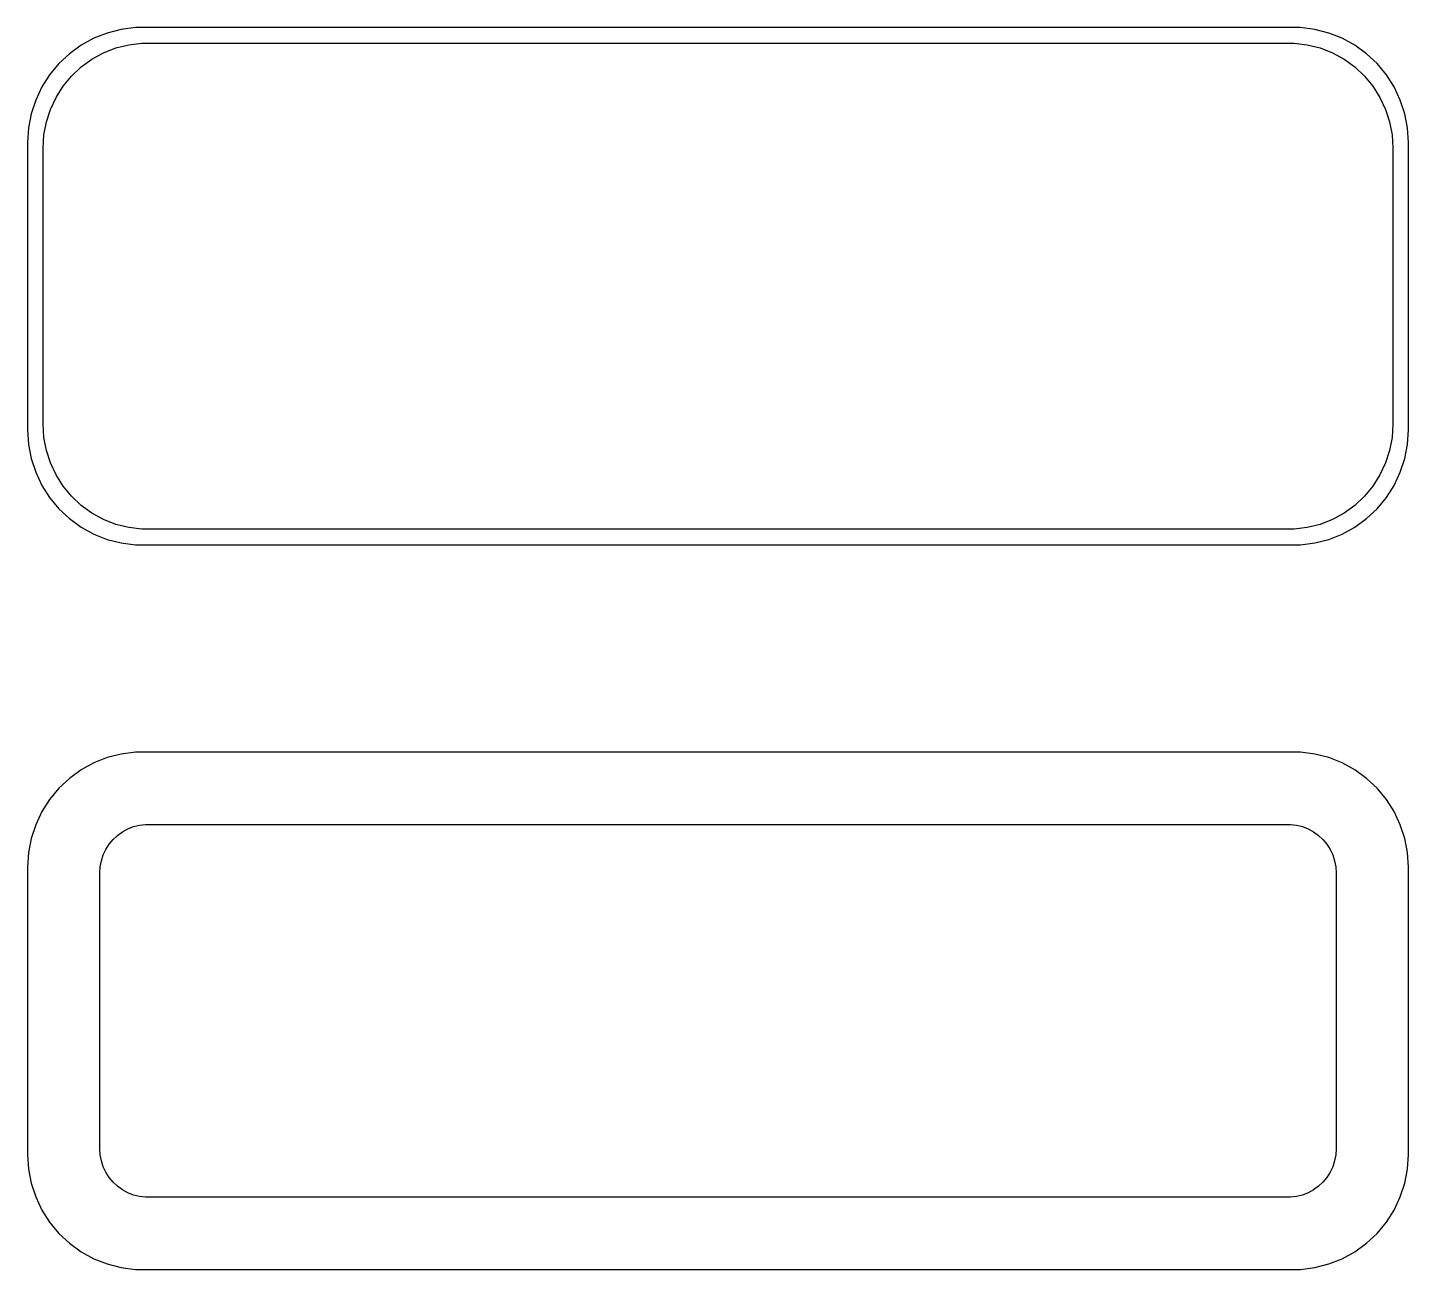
# Model space of a CAD drawing. Header units: metres. Extents: x -30 to 30, y 51.8 to 105.7.
import ezdxf

# ---------------------------------------------------------------- set-up
doc = ezdxf.new("R2010")
doc.units = ezdxf.units.M

msp = doc.modelspace()

# ---------------------------------------------------------------- linework, layer by layer
for p, q in [((-25.9369, 105.661), (-26.5451, 105.505)), ((-25.3139, 105.74), (-25.9369, 105.661)), ((25.3139, 105.74), (-25.3139, 105.74)), ((25.9369, 105.661), (25.3139, 105.74)), ((26.5451, 105.505), (25.9369, 105.661)), ((-27.1289, 105.274), (-27.6791, 104.972)), ((-26.5451, 105.505), (-27.1289, 105.274)), ((-25.6079, 104.997), (-25.0375, 105.069)), ((-25.0375, 105.069), (25.0375, 105.069)), ((25.0375, 105.069), (25.6079, 104.997)), ((27.1289, 105.274), (26.5451, 105.505)), ((27.6791, 104.972), (27.1289, 105.274)), ((-28.1871, 104.603), (-28.6448, 104.173)), ((-27.6791, 104.972), (-28.1871, 104.603)), ((-27.2032, 104.366), (-26.6994, 104.643)), ((-26.6994, 104.643), (-26.1648, 104.854)), ((-26.1648, 104.854), (-25.6079, 104.997)), ((25.6079, 104.997), (26.1648, 104.854)), ((26.1648, 104.854), (26.6994, 104.643)), ((26.6994, 104.643), (27.2032, 104.366)), ((28.1871, 104.603), (27.6791, 104.972)), ((28.6448, 104.173), (28.1871, 104.603)), ((-28.6448, 104.173), (-29.0451, 103.689)), ((-28.0875, 103.634), (-27.6684, 104.028)), ((-27.6684, 104.028), (-27.2032, 104.366)), ((27.2032, 104.366), (27.6684, 104.028)), ((27.6684, 104.028), (28.0875, 103.634)), ((29.0451, 103.689), (28.6448, 104.173)), ((-29.0451, 103.689), (-29.3815, 103.159)), ((-28.454, 103.191), (-28.0875, 103.634)), ((28.0875, 103.634), (28.454, 103.191)), ((29.3815, 103.159), (29.0451, 103.689)), ((-29.3815, 103.159), (-29.6489, 102.591)), ((-29.0069, 102.185), (-28.7621, 102.706)), ((-28.7621, 102.706), (-28.454, 103.191)), ((28.454, 103.191), (28.7621, 102.706)), ((28.7621, 102.706), (29.0069, 102.185)), ((29.6489, 102.591), (29.3815, 103.159)), ((-29.6489, 102.591), (-29.8429, 101.993)), ((-29.1846, 101.639), (-29.0069, 102.185)), ((29.0069, 102.185), (29.1846, 101.639)), ((29.8429, 101.993), (29.6489, 102.591)), ((-29.8429, 101.993), (-29.9606, 101.377)), ((-29.2923, 101.074), (-29.1846, 101.639)), ((29.1846, 101.639), (29.2923, 101.074)), ((29.9606, 101.377), (29.8429, 101.993)), ((-29.9606, 101.377), (-30, 100.75)), ((-29.3284, 100.5), (-29.2923, 101.074)), ((29.2923, 101.074), (29.3284, 100.5)), ((30, 100.75), (29.9606, 101.377)), ((-30, 100.75), (-30, 88.25)), ((-29.3284, 88.5), (-29.3284, 100.5)), ((29.3284, 100.5), (29.3284, 88.5)), ((30, 88.25), (30, 100.75)), ((-30, 88.25), (-29.9606, 87.6233)), ((-29.2923, 87.9262), (-29.3284, 88.5)), ((29.3284, 88.5), (29.2923, 87.9262)), ((29.9606, 87.6233), (30, 88.25)), ((-29.9606, 87.6233), (-29.8429, 87.0066)), ((-29.1846, 87.3614), (-29.2923, 87.9262)), ((29.2923, 87.9262), (29.1846, 87.3614)), ((29.8429, 87.0066), (29.9606, 87.6233)), ((-29.8429, 87.0066), (-29.6489, 86.4094)), ((-29.0069, 86.8146), (-29.1846, 87.3614)), ((29.1846, 87.3614), (29.0069, 86.8146)), ((29.6489, 86.4094), (29.8429, 87.0066)), ((-29.6489, 86.4094), (-29.3815, 85.8412)), ((-28.7621, 86.2943), (-29.0069, 86.8146)), ((29.0069, 86.8146), (28.7621, 86.2943)), ((29.3815, 85.8412), (29.6489, 86.4094)), ((-29.3815, 85.8412), (-29.0451, 85.3111)), ((-28.454, 85.8089), (-28.7621, 86.2943)), ((-28.0875, 85.3658), (-28.454, 85.8089)), ((28.454, 85.8089), (28.0875, 85.3658)), ((28.7621, 86.2943), (28.454, 85.8089)), ((29.0451, 85.3111), (29.3815, 85.8412)), ((-29.0451, 85.3111), (-28.6448, 84.8273)), ((-27.6684, 84.9723), (-28.0875, 85.3658)), ((28.0875, 85.3658), (27.6684, 84.9723)), ((28.6448, 84.8273), (29.0451, 85.3111)), ((-28.6448, 84.8273), (-28.1871, 84.3974)), ((-27.2032, 84.6343), (-27.6684, 84.9723)), ((-26.6994, 84.3573), (-27.2032, 84.6343)), ((27.2032, 84.6343), (26.6994, 84.3573)), ((27.6684, 84.9723), (27.2032, 84.6343)), ((28.1871, 84.3974), (28.6448, 84.8273)), ((-28.1871, 84.3974), (-27.6791, 84.0284)), ((-27.6791, 84.0284), (-27.1289, 83.7259)), ((-26.1648, 84.1456), (-26.6994, 84.3573)), ((-25.6079, 84.0027), (-26.1648, 84.1456)), ((-25.0375, 83.9306), (-25.6079, 84.0027)), ((25.6079, 84.0027), (25.0375, 83.9306)), ((26.1648, 84.1456), (25.6079, 84.0027)), ((26.6994, 84.3573), (26.1648, 84.1456)), ((27.1289, 83.7259), (27.6791, 84.0284)), ((27.6791, 84.0284), (28.1871, 84.3974)), ((-27.1289, 83.7259), (-26.5451, 83.4947)), ((-26.5451, 83.4947), (-25.9369, 83.3386)), ((25.0375, 83.9306), (-25.0375, 83.9306)), ((25.9369, 83.3386), (26.5451, 83.4947)), ((26.5451, 83.4947), (27.1289, 83.7259)), ((-25.9369, 83.3386), (-25.3139, 83.2599)), ((-25.3139, 83.2599), (25.3139, 83.2599)), ((25.3139, 83.2599), (25.9369, 83.3386)), ((-26.5451, 74.0053), (-27.1289, 73.7741)), ((-25.9369, 74.1614), (-26.5451, 74.0053)), ((-25.3139, 74.2401), (-25.9369, 74.1614)), ((25.3139, 74.2401), (-25.3139, 74.2401)), ((25.9369, 74.1614), (25.3139, 74.2401)), ((26.5451, 74.0053), (25.9369, 74.1614)), ((27.1289, 73.7741), (26.5451, 74.0053)), ((-27.6791, 73.4716), (-28.1871, 73.1026)), ((-27.1289, 73.7741), (-27.6791, 73.4716)), ((27.6791, 73.4716), (27.1289, 73.7741)), ((28.1871, 73.1026), (27.6791, 73.4716)), ((-28.6448, 72.6727), (-29.0451, 72.1889)), ((-28.1871, 73.1026), (-28.6448, 72.6727)), ((28.6448, 72.6727), (28.1871, 73.1026)), ((29.0451, 72.1889), (28.6448, 72.6727)), ((-29.0451, 72.1889), (-29.3815, 71.6588)), ((29.3815, 71.6588), (29.0451, 72.1889)), ((-29.3815, 71.6588), (-29.6489, 71.0906)), ((29.6489, 71.0906), (29.3815, 71.6588)), ((-29.6489, 71.0906), (-29.8429, 70.4934)), ((-25.8804, 70.7812), (-25.6482, 70.9088)), ((-25.6482, 70.9088), (-25.4019, 71.0064)), ((-25.4019, 71.0064), (-25.1453, 71.0723)), ((-25.1453, 71.0723), (-24.8825, 71.1055)), ((-24.8825, 71.1055), (24.8825, 71.1055)), ((24.8825, 71.1055), (25.1453, 71.0723)), ((25.1453, 71.0723), (25.4019, 71.0064)), ((25.4019, 71.0064), (25.6482, 70.9088)), ((25.6482, 70.9088), (25.8804, 70.7812)), ((29.8429, 70.4934), (29.6489, 71.0906)), ((-29.8429, 70.4934), (-29.9606, 69.8767)), ((-26.5987, 70.0163), (-26.4567, 70.24)), ((-26.4567, 70.24), (-26.2879, 70.4441)), ((-26.2879, 70.4441), (-26.0947, 70.6255)), ((-26.0947, 70.6255), (-25.8804, 70.7812)), ((25.8804, 70.7812), (26.0947, 70.6255)), ((26.0947, 70.6255), (26.2879, 70.4441)), ((26.2879, 70.4441), (26.4567, 70.24)), ((26.4567, 70.24), (26.5987, 70.0163)), ((29.9606, 69.8767), (29.8429, 70.4934)), ((-29.9606, 69.8767), (-30, 69.25)), ((-26.7934, 69.5246), (-26.7115, 69.7766)), ((-26.7115, 69.7766), (-26.5987, 70.0163)), ((26.5987, 70.0163), (26.7115, 69.7766)), ((26.7115, 69.7766), (26.7934, 69.5246)), ((30, 69.25), (29.9606, 69.8767)), ((-30, 69.25), (-30, 56.75)), ((-26.8596, 69), (-26.843, 69.2644)), ((-26.8596, 57), (-26.8596, 69)), ((-26.843, 69.2644), (-26.7934, 69.5246)), ((26.7934, 69.5246), (26.843, 69.2644)), ((26.843, 69.2644), (26.8596, 69)), ((26.8596, 69), (26.8596, 57)), ((30, 56.75), (30, 69.25)), ((-26.843, 56.7356), (-26.8596, 57)), ((26.8596, 57), (26.843, 56.7356)), ((-30, 56.75), (-29.9606, 56.1233)), ((-26.7934, 56.4754), (-26.843, 56.7356)), ((-26.7115, 56.2234), (-26.7934, 56.4754)), ((26.7934, 56.4754), (26.7115, 56.2234)), ((26.843, 56.7356), (26.7934, 56.4754)), ((29.9606, 56.1233), (30, 56.75)), ((-29.9606, 56.1233), (-29.8429, 55.5066)), ((-26.5987, 55.9837), (-26.7115, 56.2234)), ((-26.4567, 55.76), (-26.5987, 55.9837)), ((26.5987, 55.9837), (26.4567, 55.76)), ((26.7115, 56.2234), (26.5987, 55.9837)), ((29.8429, 55.5066), (29.9606, 56.1233)), ((-29.8429, 55.5066), (-29.6489, 54.9094)), ((-26.2879, 55.5559), (-26.4567, 55.76)), ((-26.0947, 55.3745), (-26.2879, 55.5559)), ((-25.8804, 55.2188), (-26.0947, 55.3745)), ((-25.6482, 55.0912), (-25.8804, 55.2188)), ((25.8804, 55.2188), (25.6482, 55.0912)), ((26.0947, 55.3745), (25.8804, 55.2188)), ((26.2879, 55.5559), (26.0947, 55.3745)), ((26.4567, 55.76), (26.2879, 55.5559)), ((29.6489, 54.9094), (29.8429, 55.5066)), ((-29.6489, 54.9094), (-29.3815, 54.3412)), ((-25.4019, 54.9936), (-25.6482, 55.0912)), ((-25.1453, 54.9277), (-25.4019, 54.9936)), ((-24.8825, 54.8945), (-25.1453, 54.9277)), ((24.8825, 54.8945), (-24.8825, 54.8945)), ((25.1453, 54.9277), (24.8825, 54.8945)), ((25.4019, 54.9936), (25.1453, 54.9277)), ((25.6482, 55.0912), (25.4019, 54.9936)), ((29.3815, 54.3412), (29.6489, 54.9094)), ((-29.3815, 54.3412), (-29.0451, 53.8111)), ((29.0451, 53.8111), (29.3815, 54.3412)), ((-29.0451, 53.8111), (-28.6448, 53.3273)), ((28.6448, 53.3273), (29.0451, 53.8111)), ((-28.6448, 53.3273), (-28.1871, 52.8974)), ((-28.1871, 52.8974), (-27.6791, 52.5284)), ((27.6791, 52.5284), (28.1871, 52.8974)), ((28.1871, 52.8974), (28.6448, 53.3273)), ((-27.6791, 52.5284), (-27.1289, 52.2259)), ((-27.1289, 52.2259), (-26.5451, 51.9947)), ((26.5451, 51.9947), (27.1289, 52.2259)), ((27.1289, 52.2259), (27.6791, 52.5284)), ((-26.5451, 51.9947), (-25.9369, 51.8386)), ((-25.9369, 51.8386), (-25.3139, 51.7599)), ((-25.3139, 51.7599), (25.3139, 51.7599)), ((25.3139, 51.7599), (25.9369, 51.8386)), ((25.9369, 51.8386), (26.5451, 51.9947))]:
    msp.add_line(p, q)

doc.saveas('drawing.dxf')
